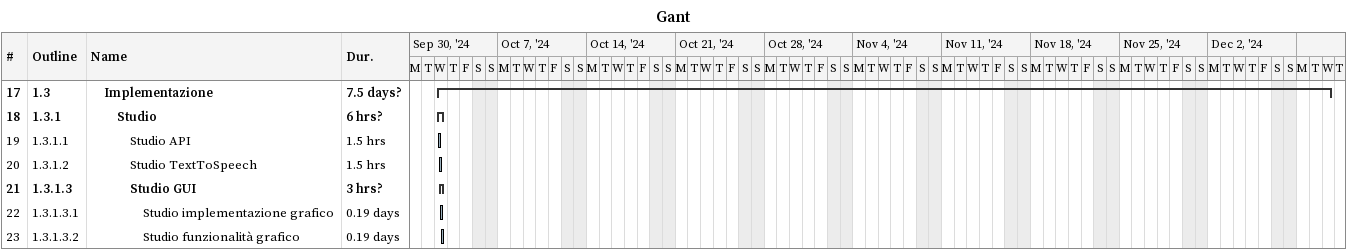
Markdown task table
Gant

| ID | WBS | Task | Duration | Start | Finish |
|---|---|---|---|---|---|
| 17 | 1.3 | **Implementazione** | 7.5d? | 2024-10-02 | 2024-12-11 |
| 18 | 1.3.1 | **Studio** | 6h? | 2024-10-02 | 2024-10-02 |
| 19 | 1.3.1.1 | Studio API | 1.5h | 2024-10-02 | 2024-10-02 |
| 20 | 1.3.1.2 | Studio TextToSpeech | 1.5h | 2024-10-02 | 2024-10-02 |
| 21 | 1.3.1.3 | **Studio GUI** | 3h? | 2024-10-02 | 2024-10-02 |
| 22 | 1.3.1.3.1 | Studio implementazione grafico | 0.19d | 2024-10-02 | 2024-10-02 |
| 23 | 1.3.1.3.2 | Studio funzionalità grafico | 0.19d | 2024-10-02 | 2024-10-02 |
